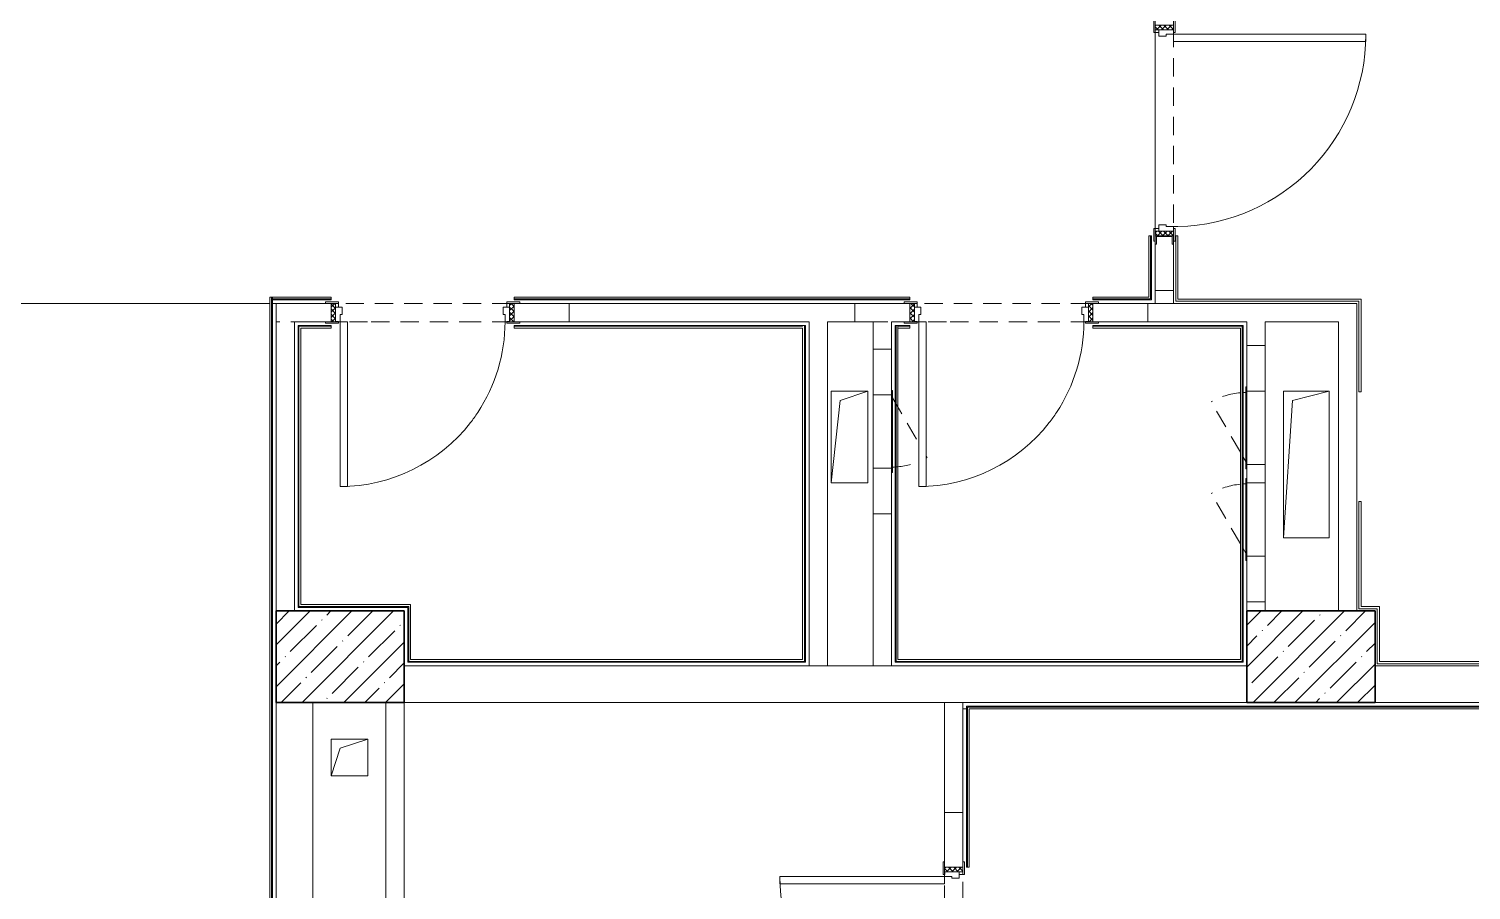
# Model space of a CAD drawing. Header units: millimetres. Extents: x 5993 to 95364, y 94667 to 143522.
# Drawn here: x 48022 to 48663, y 120338 to 120721 of the extents above; entities that cross this region are included whole.
import ezdxf

# ---------------------------------------------------------------- set-up
doc = ezdxf.new("R2010")
doc.units = ezdxf.units.MM
doc.linetypes.add('200_ШТРИХ_ш1п0_6_', pattern=[160, 100, -60])
for name, color, linetype, lineweight in [('0-2', 7, 'Continuous', 9), ('Двери', 7, 'Continuous', 9), ('Каркас_Импост', 7, 'Continuous', 13), ('Каркас_Импост-1', 7, 'Continuous', 9), ('Несущие колонны', 7, 'Continuous', 9), ('Несущие колонны-1', 7, 'Continuous', 35), ('Обобщенные модели', 7, 'Continuous', 9), ('Общие ребра', 7, 'Continuous', 9), ('Окна', 7, 'Continuous', 9), ('Открывание в плане-2', 7, '200_ШТРИХ_ш1п0_6_', 9), ('Открывание-1', 7, 'Continuous', 9), ('Панель', 7, 'Continuous', 13), ('Перекрытия', 7, 'Continuous', 9), ('Перемычка_Пунктирные линии-1', 7, '200_ШТРИХ_ш1п0_6_', 9), ('Стены', 7, 'Continuous', 9), ('Стены-1', 7, 'Continuous', 13)]:
    doc.layers.add(name, color=color, linetype=linetype, lineweight=lineweight)
pattern_1 = [(135, (1801.41, 114.685), (-14.14214, -14.14214), []), (225, (1801.41, 114.685), (14.14214, -14.14214), [])]
pattern_2 = [(45, (-321.384, 114.685), (-14.1421, 14.1421), []), (135, (-321.384, 114.685), (-14.1421, -14.1421), [])]

# ---------------------------------------------------------------- blocks, each defined once
blk = doc.blocks.new('Дверь_СКБ_1Ст_Внутренняя_ШЕР - СОШ_Д-6_Дв_1000x2100h_С_У медблока-27781114-АИ2_01_План напольных покрытий и плинтусов 1го этажа _Часть 1_')
at = {"layer": 'Двери'}
h = blk.add_hatch(dxfattribs=at)
h.set_pattern_fill('FP_64', color=256, style=0, pattern_type=2)
h.set_pattern_definition(pattern_1)
h.paths.add_polyline_path([(512.5, 50), (487.5, 50), (487.5, -50), (512.5, -50)], flags=0)
at = {"layer": 'Каркас_Импост-1'}
h = blk.add_hatch(dxfattribs=at)
h.set_pattern_fill('FP_65', color=256, style=0, pattern_type=2)
h.set_pattern_definition(pattern_2)
h.paths.add_polyline_path([(-462.5, 50), (-487.5, 50), (-487.5, -50), (-462.5, -50)], flags=0)
at = {"layer": 'Каркас_Импост'}
for p, q in [((-447.5, 58), (-517.5, 58)), ((-517.5, 58), (-517.5, 50)), ((-517.5, 50), (-447.5, 50)), ((-462.5, 50), (-487.5, 50)), ((-487.5, 50), (-487.5, -50)), ((-437.5, 50), (-462.5, 50)), ((-462.5, 50), (-462.5, -30)), ((-462.5, -50), (-462.5, 50)), ((-447.5, 50), (-462.5, 50)), ((-462.5, 50), (-462.5, 49)), ((-462.5, 49), (-447.5, 49)), ((-447.5, 50), (-447.5, 58)), ((-447.5, 49), (-447.5, 50)), ((-437.5, 10), (-437.5, 50)), ((-427.5, 10), (-437.5, 10)), ((-427.5, -30), (-427.5, 10)), ((462.5, 10), (452.5, 10)), ((452.5, 10), (452.5, -30)), ((462.5, 50), (462.5, 10)), ((487.5, 50), (462.5, 50)), ((542.5, 58), (472.5, 58)), ((472.5, 58), (472.5, 50)), ((487.5, 50), (472.5, 50)), ((472.5, 50), (472.5, 49)), ((472.5, 50), (542.5, 50)), ((472.5, 49), (487.5, 49)), ((487.5, -30), (487.5, 50)), ((512.5, 50), (487.5, 50)), ((487.5, 50), (487.5, -50)), ((487.5, 49), (487.5, 50)), ((512.5, -50), (512.5, 50)), ((542.5, 50), (542.5, 58)), ((-447.5, -50), (-517.5, -50)), ((-517.5, -50), (-517.5, -58)), ((-517.5, -58), (-447.5, -58)), ((-487.5, -50), (-462.5, -50)), ((-462.5, -30), (-427.5, -30)), ((-447.5, -30), (-462.5, -30)), ((-462.5, -30), (-462.5, -50)), ((-462.5, -50), (-447.5, -50)), ((-447.5, -50), (-447.5, -30)), ((-447.5, -58), (-447.5, -50)), ((452.5, -30), (487.5, -30)), ((487.5, -30), (472.5, -30)), ((472.5, -30), (472.5, -50)), ((472.5, -50), (487.5, -50)), ((542.5, -50), (472.5, -50)), ((472.5, -50), (472.5, -58)), ((472.5, -58), (542.5, -58)), ((487.5, -50), (487.5, -30)), ((487.5, -50), (512.5, -50)), ((542.5, -58), (542.5, -50))]:
    blk.add_line(p, q, dxfattribs=at)
at = {"layer": 'Открывание-1'}
for start, end in [(90, 142.22479), (142.22479, 146.51485), (146.51485, 180)]:
    blk.add_arc((462.5, 50), 900, start, end, dxfattribs=at)
at = {"layer": 'Панель'}
for p, q in [((462.5, 950), (422.5, 950)), ((422.5, 950), (422.5, 50)), ((462.5, 50), (462.5, 950)), ((422.5, 50), (462.5, 50))]:
    blk.add_line(p, q, dxfattribs=at)
blk = doc.blocks.new('Дверь_СКБ_1Ст_Внутренняя_ШЕР - СОШ_Д-7_Дв_1000x2100h_Помещение для приготовления дезинфицирующих растворов и хранения уборочного инвентаря-27781057-АИ2_01_План напольных покрытий и плинтусов 1го этажа _Часть 1_')
at = {"layer": 'Двери'}
h = blk.add_hatch(dxfattribs=at)
h.set_pattern_fill('FP_64', color=256, style=0, pattern_type=2)
h.set_pattern_definition(pattern_1)
h.paths.add_polyline_path([(512.5, 50), (487.5, 50), (487.5, -50), (512.5, -50)], flags=0)
at = {"layer": 'Каркас_Импост-1'}
h = blk.add_hatch(dxfattribs=at)
h.set_pattern_fill('FP_65', color=256, style=0, pattern_type=2)
h.set_pattern_definition(pattern_2)
h.paths.add_polyline_path([(-462.5, 50), (-487.5, 50), (-487.5, -50), (-462.5, -50)], flags=0)
at = {"layer": 'Каркас_Импост'}
for p, q in [((-447.5, 58), (-517.5, 58)), ((-517.5, 58), (-517.5, 50)), ((-517.5, 50), (-447.5, 50)), ((-462.5, 50), (-487.5, 50)), ((-487.5, 50), (-487.5, -50)), ((-437.5, 50), (-462.5, 50)), ((-462.5, 50), (-462.5, -30)), ((-462.5, -50), (-462.5, 50)), ((-447.5, 50), (-462.5, 50)), ((-462.5, 50), (-462.5, 49)), ((-462.5, 49), (-447.5, 49)), ((-447.5, 50), (-447.5, 58)), ((-447.5, 49), (-447.5, 50)), ((-437.5, 10), (-437.5, 50)), ((-427.5, 10), (-437.5, 10)), ((-427.5, -30), (-427.5, 10)), ((462.5, 10), (452.5, 10)), ((452.5, 10), (452.5, -30)), ((462.5, 50), (462.5, 10)), ((487.5, 50), (462.5, 50)), ((542.5, 58), (472.5, 58)), ((472.5, 58), (472.5, 50)), ((487.5, 50), (472.5, 50)), ((472.5, 50), (472.5, 49)), ((472.5, 50), (542.5, 50)), ((472.5, 49), (487.5, 49)), ((487.5, -30), (487.5, 50)), ((512.5, 50), (487.5, 50)), ((487.5, 50), (487.5, -50)), ((487.5, 49), (487.5, 50)), ((512.5, -50), (512.5, 50)), ((542.5, 50), (542.5, 58)), ((-447.5, -50), (-517.5, -50)), ((-517.5, -50), (-517.5, -58)), ((-517.5, -58), (-447.5, -58)), ((-487.5, -50), (-462.5, -50)), ((-462.5, -30), (-427.5, -30)), ((-447.5, -30), (-462.5, -30)), ((-462.5, -30), (-462.5, -50)), ((-462.5, -50), (-447.5, -50)), ((-447.5, -50), (-447.5, -30)), ((-447.5, -58), (-447.5, -50)), ((452.5, -30), (487.5, -30)), ((487.5, -30), (472.5, -30)), ((472.5, -30), (472.5, -50)), ((472.5, -50), (487.5, -50)), ((542.5, -50), (472.5, -50)), ((472.5, -50), (472.5, -58)), ((472.5, -58), (542.5, -58)), ((487.5, -50), (487.5, -30)), ((487.5, -50), (512.5, -50)), ((542.5, -58), (542.5, -50))]:
    blk.add_line(p, q, dxfattribs=at)
at = {"layer": 'Открывание-1'}
for start, end in [(90, 142.22479), (142.22479, 146.51485), (146.51485, 180)]:
    blk.add_arc((462.5, 50), 900, start, end, dxfattribs=at)
at = {"layer": 'Панель'}
for p, q in [((462.5, 950), (422.5, 950)), ((422.5, 950), (422.5, 50)), ((462.5, 50), (462.5, 950)), ((422.5, 50), (462.5, 50))]:
    blk.add_line(p, q, dxfattribs=at)
blk = doc.blocks.new('Дверь_СКБ_1Ст_Внутренняя_ШЕР - СОШ_Д-8_Дв_1000x2100h_ПУИ_  Комната персонала-27782220-АИ2_01_План напольных покрытий и плинтусов 1го этажа _Часть 1_')
at = {"layer": 'Двери'}
h = blk.add_hatch(dxfattribs=at)
h.set_pattern_fill('FP_64', color=256, style=0, pattern_type=2)
h.set_pattern_definition(pattern_1)
h.paths.add_polyline_path([(487.5, -50), (512.5, -50), (512.5, 50), (487.5, 50)], flags=0)
at = {"layer": 'Каркас_Импост-1'}
h = blk.add_hatch(dxfattribs=at)
h.set_pattern_fill('FP_65', color=256, style=0, pattern_type=2)
h.set_pattern_definition(pattern_2)
h.paths.add_polyline_path([(-487.5, -50), (-462.5, -50), (-462.5, 50), (-487.5, 50)], flags=0)
at = {"layer": 'Каркас_Импост'}
for p, q in [((-447.5, 58), (-517.5, 58)), ((-517.5, 58), (-517.5, 50)), ((-517.5, 50), (-447.5, 50)), ((-462.5, 50), (-487.5, 50)), ((-487.5, 50), (-487.5, -50)), ((-437.5, 50), (-462.5, 50)), ((-462.5, 50), (-462.5, -30)), ((-462.5, -50), (-462.5, 50)), ((-447.5, 50), (-462.5, 50)), ((-462.5, 50), (-462.5, 49)), ((-462.5, 49), (-447.5, 49)), ((-447.5, 50), (-447.5, 58)), ((-447.5, 49), (-447.5, 50)), ((-437.5, 10), (-437.5, 50)), ((-427.5, 10), (-437.5, 10)), ((-427.5, -30), (-427.5, 10)), ((462.5, 10), (452.5, 10)), ((452.5, 10), (452.5, -30)), ((462.5, 50), (462.5, 10)), ((487.5, 50), (462.5, 50)), ((542.5, 58), (472.5, 58)), ((472.5, 58), (472.5, 50)), ((487.5, 50), (472.5, 50)), ((472.5, 50), (472.5, 49)), ((472.5, 50), (542.5, 50)), ((472.5, 49), (487.5, 49)), ((487.5, -30), (487.5, 50)), ((512.5, 50), (487.5, 50)), ((487.5, 50), (487.5, -50)), ((487.5, 49), (487.5, 50)), ((512.5, -50), (512.5, 50)), ((542.5, 50), (542.5, 58)), ((-447.5, -50), (-517.5, -50)), ((-517.5, -50), (-517.5, -58)), ((-517.5, -58), (-447.5, -58)), ((-487.5, -50), (-462.5, -50)), ((-462.5, -30), (-427.5, -30)), ((-447.5, -30), (-462.5, -30)), ((-462.5, -30), (-462.5, -50)), ((-462.5, -50), (-447.5, -50)), ((-447.5, -50), (-447.5, -30)), ((-447.5, -58), (-447.5, -50)), ((452.5, -30), (487.5, -30)), ((487.5, -30), (472.5, -30)), ((472.5, -30), (472.5, -50)), ((472.5, -50), (487.5, -50)), ((542.5, -50), (472.5, -50)), ((472.5, -50), (472.5, -58)), ((472.5, -58), (542.5, -58)), ((487.5, -50), (487.5, -30)), ((487.5, -50), (512.5, -50)), ((542.5, -58), (542.5, -50))]:
    blk.add_line(p, q, dxfattribs=at)
at = {"layer": 'Открывание-1'}
for start, end in [(90, 142.22479), (142.22479, 146.51485), (146.51485, 180)]:
    blk.add_arc((462.5, 50), 900, start, end, dxfattribs=at)
at = {"layer": 'Панель'}
for p, q in [((462.5, 950), (422.5, 950)), ((422.5, 950), (422.5, 50)), ((462.5, 50), (462.5, 950)), ((422.5, 50), (462.5, 50))]:
    blk.add_line(p, q, dxfattribs=at)
blk = doc.blocks.new('BSC_Колонна _Прямоугольная - 500х700-V151-АИ2_01_План напольных покрытий и плинтусов 1го этажа _Часть 1_')
at = {"layer": 'Несущие колонны'}
h = blk.add_hatch(dxfattribs=at)
h.set_pattern_fill('FP_189', color=256, style=0, pattern_type=2)
h.set_pattern_definition([(315, (-79750, 80200), (114.04925, 114.04925), []), (315, (-79750, 80085.95), (114.04925, 114.04925), [201.613, -40.323, 3.353, -36.97])])
h.paths.add_polyline_path([(-250, 350), (-250, -350), (250, -350), (250, 350), (-58, 350)], flags=0)
at = {"layer": 'Несущие колонны-1'}
for p, q in [((-58, 350), (-250, 350)), ((-250, 350), (-250, -350)), ((250, 350), (-58, 350)), ((250, -350), (250, 350)), ((-250, -350), (250, -350))]:
    blk.add_line(p, q, dxfattribs=at)
blk = doc.blocks.new('BSC_Колонна _Прямоугольная - 500х700-V152-АИ2_01_План напольных покрытий и плинтусов 1го этажа _Часть 1_')
at = {"layer": 'Несущие колонны'}
h = blk.add_hatch(dxfattribs=at)
h.set_pattern_fill('FP_190', color=256, style=0, pattern_type=2)
h.set_pattern_definition([(315, (-79750, 85500), (114.04925, 114.04925), []), (315, (-79750, 85385.95), (114.04925, 114.04925), [201.613, -40.323, 3.353, -36.97])])
h.paths.add_polyline_path([(-250, 350), (-250, -350), (250, -350), (250, 350)], flags=0)
at = {"layer": 'Несущие колонны-1'}
for p, q in [((250, 350), (-250, 350)), ((-250, 350), (-250, -350)), ((250, -350), (250, 350)), ((-250, -350), (250, -350))]:
    blk.add_line(p, q, dxfattribs=at)
blk = doc.blocks.new('Дверь_СКБ_1Ст_Внутренняя_ШЕР - СОШ_Д-23_Дв_1150x2100h_ Кабинет врача_ Процедурный кабинет_ Прививочный кабинет-V162-АИ2_01_План напольных покрытий и плинтусов 1го этажа _Часть 1_')
at = {"layer": 'Двери'}
h = blk.add_hatch(dxfattribs=at)
h.set_pattern_fill('FP_60', color=256, style=0, pattern_type=2)
h.set_pattern_definition([(135, (1726.41, 114.685), (-14.14214, -14.14214), []), (225, (1726.41, 114.685), (14.14214, -14.14214), [])])
h.paths.add_polyline_path([(587.5, -50), (587.5, 50), (562.5, 50), (562.5, -50)], flags=0)
at = {"layer": 'Каркас_Импост-1'}
h = blk.add_hatch(dxfattribs=at)
h.set_pattern_fill('FP_61', color=256, style=0, pattern_type=2)
h.set_pattern_definition([(45, (-396.384, 114.685), (-14.1421, 14.1421), []), (135, (-396.384, 114.685), (-14.1421, -14.1421), [])])
h.paths.add_polyline_path([(-537.5, 50), (-562.5, 50), (-562.5, -50), (-537.5, -50)], flags=0)
at = {"layer": 'Каркас_Импост'}
for p, q in [((-522.5, 58), (-592.5, 58)), ((-592.5, 58), (-592.5, 50)), ((-592.5, 50), (-522.5, 50)), ((-537.5, 50), (-562.5, 50)), ((-562.5, 50), (-562.5, -50)), ((-512.5, 50), (-537.5, 50)), ((-537.5, 50), (-537.5, -30)), ((-537.5, -50), (-537.5, 50)), ((-522.5, 50), (-537.5, 50)), ((-537.5, 50), (-537.5, 49)), ((-537.5, 49), (-522.5, 49)), ((-522.5, 50), (-522.5, 58)), ((-522.5, 49), (-522.5, 50)), ((-512.5, 10), (-512.5, 50)), ((-502.5, 10), (-512.5, 10)), ((-502.5, -30), (-502.5, 10)), ((537.5, 10), (527.5, 10)), ((527.5, 10), (527.5, -30)), ((537.5, 50), (537.5, 10)), ((562.5, 50), (537.5, 50)), ((617.5, 58), (547.5, 58)), ((547.5, 58), (547.5, 50)), ((562.5, 50), (547.5, 50)), ((547.5, 50), (547.5, 49)), ((547.5, 50), (617.5, 50)), ((547.5, 49), (562.5, 49)), ((562.5, -30), (562.5, 50)), ((587.5, 50), (562.5, 50)), ((562.5, 50), (562.5, -50)), ((562.5, 49), (562.5, 50)), ((587.5, -50), (587.5, 50)), ((617.5, 50), (617.5, 58)), ((-522.5, -50), (-592.5, -50)), ((-592.5, -50), (-592.5, -58)), ((-592.5, -58), (-522.5, -58)), ((-562.5, -50), (-537.5, -50)), ((-537.5, -30), (-502.5, -30)), ((-522.5, -30), (-537.5, -30)), ((-537.5, -30), (-537.5, -50)), ((-537.5, -50), (-522.5, -50)), ((-522.5, -50), (-522.5, -30)), ((-522.5, -58), (-522.5, -50)), ((527.5, -30), (562.5, -30)), ((562.5, -30), (547.5, -30)), ((547.5, -30), (547.5, -50)), ((547.5, -50), (562.5, -50)), ((617.5, -50), (547.5, -50)), ((547.5, -50), (547.5, -58)), ((547.5, -58), (617.5, -58)), ((562.5, -50), (562.5, -30)), ((562.5, -50), (587.5, -50)), ((617.5, -58), (617.5, -50))]:
    blk.add_line(p, q, dxfattribs=at)
at = {"layer": 'Открывание-1'}
for start, end in [(1.31337, 90), (360, 1.31337)]:
    blk.add_arc((-512.5, 50), 1050, start, end, dxfattribs=at)
at = {"layer": 'Панель'}
for p, q in [((-512.5, 1100), (-512.5, 74)), ((-472.5, 1100), (-512.5, 1100)), ((-472.5, 74), (-472.5, 1100)), ((-512.5, 74), (-512.5, 50)), ((-512.5, 50), (-472.5, 50)), ((-472.5, 50), (-472.5, 74))]:
    blk.add_line(p, q, dxfattribs=at)
blk = doc.blocks.new('АР_Перемычка - АР_Перемычка-27781087-АИ2_01_План напольных покрытий и плинтусов 1го этажа _Часть 1_')
at = {"layer": 'Обобщенные модели'}
blk.add_line((-300, -50), (-299, -50), dxfattribs=at)
at = {"layer": 'Перемычка_Пунктирные линии-1'}
for p, q in [((-300, 50), (200, 50)), ((-300, -50), (-300, 50)), ((200, 50), (800, 50)), ((800, 50), (1300, 50)), ((1300, 50), (1300, -50)), ((-300, -50), (1300, -50))]:
    blk.add_line(p, q, dxfattribs=at)
blk = doc.blocks.new('АР_Перемычка - АР_Перемычка-V190-АИ2_01_План напольных покрытий и плинтусов 1го этажа _Часть 1_')
at = {"layer": 'Обобщенные модели'}
blk.add_line((-300, -50), (-299, -50), dxfattribs=at)
at = {"layer": 'Перемычка_Пунктирные линии-1'}
for p, q in [((-300, 50), (1450, 50)), ((-300, -50), (-300, 50)), ((1450, 50), (1450, -50)), ((-300, -50), (1450, -50))]:
    blk.add_line(p, q, dxfattribs=at)
blk = doc.blocks.new('154_Стойка_СКБ_Швеллер - СМ-2230_100-28215779-АИ2_01_План напольных покрытий и плинтусов 1го этажа _Часть 1_')
at = {"layer": 'Обобщенные модели'}
for p, q in [((129.5, 42.4), (171, 42.4)), ((129.5, -42.4), (129.5, 42.4)), ((171, 50), (155, 50)), ((171, 42.4), (171, 50)), ((171, -42.4), (129.5, -42.4)), ((155, -50), (171, -50)), ((171, -50), (171, -42.4))]:
    blk.add_line(p, q, dxfattribs=at)
blk = doc.blocks.new('AR_Отверстие Ниша - Лючок-32402270-АИ2_01_План напольных покрытий и плинтусов 1го этажа _Часть 1_')
at = {"layer": 'Окна'}
for p, q in [((200, 50), (-200, 50)), ((-200, 50), (-200, -50)), ((200, -50), (200, 50)), ((-200, -50), (200, -50))]:
    blk.add_line(p, q, dxfattribs=at)
blk = doc.blocks.new('Л_Общий_Лючок - Лючок-29684370-АИ2_01_План напольных покрытий и плинтусов 1го этажа _Часть 1_')
at = {"layer": 'Окна'}
for p, q in [((424, 6), (-24, 6)), ((-24, 6), (-24, 0)), ((-24, 0), (0, 0)), ((400, 0), (424, 0)), ((424, 6), (424, 0))]:
    blk.add_line(p, q, dxfattribs=at)
at = {"layer": 'Открывание в плане-2'}
for p, q in [((66.6, 35), (342, 194)), ((16.4, 6), (40.6, 20))]:
    blk.add_line(p, q, dxfattribs=at)
for start, end in [(5.19477, 30), (0.89053, 2.96844)]:
    blk.add_arc((6, 0), 388, start, end, dxfattribs=at)
blk = doc.blocks.new('AR_Отверстие Ниша - Лючок-32402300-АИ2_01_План напольных покрытий и плинтусов 1го этажа _Часть 1_')
at = {"layer": 'Окна'}
for p, q in [((200, 50), (-200, 50)), ((-200, 50), (-200, -50)), ((200, -50), (200, 50)), ((-200, -50), (200, -50))]:
    blk.add_line(p, q, dxfattribs=at)
blk = doc.blocks.new('AR_Отверстие Ниша - Лючок-32401815-АИ2_01_План напольных покрытий и плинтусов 1го этажа _Часть 1_')
at = {"layer": 'Окна'}
for p, q in [((-200, 50), (200, 50)), ((-200, -50), (-200, 50)), ((200, 50), (200, -50)), ((200, -50), (-200, -50))]:
    blk.add_line(p, q, dxfattribs=at)
blk = doc.blocks.new('Л_Общий_Лючок - Лючок-V210-АИ2_01_План напольных покрытий и плинтусов 1го этажа _Часть 1_')
at = {"layer": 'Окна'}
for p, q in [((-24, 0), (-24, -6)), ((0, 0), (-24, 0)), ((424, 0), (400, 0)), ((424, 0), (424, -6)), ((-24, -6), (424, -6))]:
    blk.add_line(p, q, dxfattribs=at)
at = {"layer": 'Открывание в плане-2'}
for p, q in [((383.6, -6), (134.2, -150)), ((64.9, -190), (58, -194))]:
    blk.add_line(p, q, dxfattribs=at)
for start, end in [(180.89053, 202.82174), (209.34743, 210)]:
    blk.add_arc((394, 0), 388, start, end, dxfattribs=at)
blk = doc.blocks.new('АР_Перемычка1 - АР_Перемычка 2-29722940-АИ2_01_План напольных покрытий и плинтусов 1го этажа _Часть 1_')
at = {"layer": 'Перемычка_Пунктирные линии-1'}
for p, q in [((-250, 50), (0, 50)), ((-250, 50), (-250, -50)), ((400, 50), (650, 50)), ((650, -50), (650, 50)), ((-250, -50), (0, -50)), ((400, -50), (650, -50))]:
    blk.add_line(p, q, dxfattribs=at)
blk = doc.blocks.new('АР_Перемычка1 - АР_Перемычка 2-29765088-АИ2_01_План напольных покрытий и плинтусов 1го этажа _Часть 1_')
at = {"layer": 'Перемычка_Пунктирные линии-1'}
for p, q in [((-250, 50), (0, 50)), ((-250, -50), (-250, 50)), ((400, 50), (500, 50)), ((900, 50), (1150, 50)), ((1150, 50), (1150, -50)), ((-250, -50), (0, -50)), ((400, -50), (500, -50)), ((900, -50), (1150, -50))]:
    blk.add_line(p, q, dxfattribs=at)
blk = doc.blocks.new('AR_Отверстие прямоугольное _в плите_ - AR_Отверстие прямоугольное _в плите_-V223-АИ2_01_План напольных покрытий и плинтусов 1го этажа _Часть 1_')
at = {"layer": 'Обобщенные модели'}
for p, q in [((100, 250), (-100, 250)), ((-100, 250), (-100, -250)), ((-50, 200), (100, 250)), ((100, -250), (100, 250)), ((-100, -250), (-50, 200)), ((-100, -250), (100, -250))]:
    blk.add_line(p, q, dxfattribs=at)
blk = doc.blocks.new('AR_Отверстие прямоугольное _в плите_ - AR_Отверстие прямоугольное _в плите_-30459798-АИ2_01_План напольных покрытий и плинтусов 1го этажа _Часть 1_')
at = {"layer": 'Обобщенные модели'}
for p, q in [((125, 400), (-125, 400)), ((-125, 400), (-125, -400)), ((-75, 350), (125, 400)), ((125, -400), (125, 400)), ((-125, -400), (-75, 350)), ((-125, -400), (125, -400))]:
    blk.add_line(p, q, dxfattribs=at)
blk = doc.blocks.new('AR_Отверстие прямоугольное _в плите_ - AR_Отверстие прямоугольное _в плите_-30458127-АИ2_01_План напольных покрытий и плинтусов 1го этажа _Часть 1_')
at = {"layer": 'Обобщенные модели'}
for p, q in [((100, 100), (-100, 100)), ((-100, 100), (-100, -100)), ((-50, 50), (100, 100)), ((100, -100), (100, 100)), ((-100, -100), (-50, 50)), ((-100, -100), (100, -100))]:
    blk.add_line(p, q, dxfattribs=at)

msp = doc.modelspace()

# ---------------------------------------------------------------- linework, layer by layer
at = {"layer": 'Общие ребра'}
for p, q in [((48520.76, 120600.79), (48520.76, 120628.87)), ((48130.07, 120599.73), (48130.07, 120601.61)), ((48130.07, 120436.94), (48130.07, 120599.73)), ((48130.47, 120600.79), (48156.52, 120600.79)), ((48237.91, 120600.79), (48413.73, 120600.79)), ((48495.12, 120600.79), (48519.95, 120600.79)), ((48520.76, 120600.79), (48519.95, 120600.79)), ((48522.8, 120598.76), (48530.94, 120598.76)), ((48142.25, 120464.83), (48142.25, 120588.58)), ((48142.25, 120588.58), (48143.06, 120588.58)), ((48143.06, 120588.58), (48156.52, 120588.58)), ((48237.91, 120588.58), (48366.11, 120588.58)), ((48366.11, 120588.58), (48366.11, 120588.99)), ((48366.93, 120588.99), (48366.93, 120440.41)), ((48407.62, 120440.41), (48407.62, 120588.99)), ((48408.44, 120588.58), (48413.73, 120588.58)), ((48495.12, 120588.58), (48532.89, 120588.58)), ((48532.89, 120588.58), (48560.65, 120588.58)), ((48560.65, 120588.58), (48561.46, 120588.58)), ((48561.46, 120588.58), (48561.46, 120582.15)), ((48561.46, 120582.15), (48561.46, 120440.41)), ((48142.25, 120464.02), (48142.25, 120464.83)), ((48191.08, 120464.02), (48142.25, 120464.02)), ((48191.08, 120464.02), (48191.08, 120463.61)), ((48191.08, 120439.6), (48191.08, 120463.61)), ((48130.07, 119808.41), (48130.07, 120436.94)), ((48191.9, 120439.6), (48191.08, 120439.6)), ((48366.93, 120439.6), (48191.9, 120439.6)), ((48366.93, 120440.41), (48366.93, 120439.6)), ((48407.62, 120439.6), (48407.62, 120440.41)), ((48561.46, 120439.6), (48407.62, 120439.6)), ((48561.46, 120440.41), (48561.46, 120439.6)), ((48437.33, 120421.32), (48429.19, 120421.32)), ((48439.37, 120419.28), (49269.2, 120419.28)), ((48439.37, 120418.47), (48439.37, 120419.28)), ((48439.37, 120348.06), (48439.37, 120418.47))]:
    msp.add_line(p, q, dxfattribs=at)
at = {"layer": 'Перекрытия'}
for p, q in [((48522.8, 120719.22), (48522.8, 120632.13)), ((48129.25, 120598.76), (47927.39, 120598.76)), ((48130.47, 120598.76), (48132.1, 120598.76)), ((48438.96, 120418.47), (48437.33, 120418.47))]:
    msp.add_line(p, q, dxfattribs=at)
at = {"layer": 'Стены'}
for p, q in [((48531.92, 120599.73), (48531.92, 120628.84)), ((48532.89, 120628.84), (48531.92, 120628.84)), ((48532.89, 120628.84), (48532.89, 120600.71)), ((48613.31, 120599.73), (48531.92, 120599.73)), ((48532.89, 120600.71), (48614.29, 120600.71)), ((48613.31, 120559.52), (48613.31, 120599.73)), ((48614.29, 120600.71), (48614.29, 120559.52)), ((48614.29, 120559.52), (48613.31, 120559.52)), ((48613.31, 120462.99), (48613.31, 120510.69)), ((48614.29, 120510.69), (48613.31, 120510.69)), ((48614.29, 120510.69), (48614.29, 120463.97)), ((48621.45, 120462.99), (48613.31, 120462.99)), ((48614.29, 120463.97), (48622.43, 120463.97)), ((48621.45, 120438.57), (48621.45, 120462.99)), ((48622.43, 120463.97), (48622.43, 120439.55)), ((48831.13, 120438.57), (48621.45, 120438.57)), ((48622.43, 120439.55), (48830.15, 120439.55))]:
    msp.add_line(p, q, dxfattribs=at)
at = {"layer": 'Стены-1'}
for p, q in [((48519.95, 120628.87), (48519.95, 120601.61)), ((48521.17, 120628.87), (48519.95, 120628.87)), ((48521.17, 120600.39), (48521.17, 120628.87)), ((48522.8, 120625.13), (48522.8, 120598.76)), ((48530.94, 120598.76), (48530.94, 120625.13)), ((48129.25, 120601.61), (48129.25, 120599.73)), ((48130.47, 120601.61), (48129.25, 120601.61)), ((48129.25, 120599.73), (48129.25, 120436.94)), ((48156.52, 120601.61), (48130.47, 120601.61)), ((48130.47, 120601.61), (48130.47, 120600.39)), ((48130.47, 120599.73), (48130.47, 120601.61)), ((48130.47, 120600.39), (48156.52, 120600.39)), ((48130.47, 120436.94), (48130.47, 120599.73)), ((48154.08, 120598.76), (48132.1, 120598.76)), ((48132.1, 120598.76), (48132.1, 120590.62)), ((48156.52, 120600.39), (48156.52, 120601.61)), ((48413.73, 120601.61), (48237.91, 120601.61)), ((48237.91, 120601.61), (48237.91, 120600.39)), ((48237.91, 120600.39), (48413.73, 120600.39)), ((48411.29, 120598.76), (48240.36, 120598.76)), ((48413.73, 120600.39), (48413.73, 120601.61)), ((48519.95, 120601.61), (48495.12, 120601.61)), ((48495.12, 120601.61), (48495.12, 120600.39)), ((48495.12, 120600.39), (48519.95, 120600.39)), ((48522.8, 120598.76), (48497.57, 120598.76)), ((48519.95, 120600.39), (48520.76, 120600.39)), ((48520.76, 120600.39), (48521.17, 120600.39)), ((48532.89, 120598.76), (48530.94, 120598.76)), ((48612.33, 120598.76), (48532.89, 120598.76)), ((48612.33, 120590.62), (48612.33, 120598.76)), ((48132.1, 120590.62), (48132.1, 120462.01)), ((48140.24, 120462.01), (48140.24, 120590.62)), ((48140.24, 120590.62), (48154.08, 120590.62)), ((48240.36, 120590.62), (48368.96, 120590.62)), ((48368.96, 120590.62), (48368.96, 120437.59)), ((48377.1, 120590.62), (48397.45, 120590.62)), ((48377.1, 120437.59), (48377.1, 120590.62)), ((48397.45, 120590.62), (48397.45, 120558.06)), ((48405.59, 120590.62), (48411.29, 120590.62)), ((48405.59, 120560.01), (48405.59, 120590.62)), ((48497.57, 120590.62), (48532.89, 120590.62)), ((48532.89, 120590.62), (48563.5, 120590.62)), ((48563.5, 120590.62), (48563.5, 120582.15)), ((48571.64, 120590.62), (48604.19, 120590.62)), ((48571.64, 120582.15), (48571.64, 120590.62)), ((48604.19, 120590.62), (48604.19, 120582.15)), ((48612.33, 120582.15), (48612.33, 120590.62)), ((48141.84, 120588.99), (48141.84, 120464.83)), ((48142.25, 120588.99), (48141.84, 120588.99)), ((48143.06, 120588.99), (48142.25, 120588.99)), ((48156.52, 120588.99), (48143.06, 120588.99)), ((48143.06, 120464.83), (48143.06, 120587.77)), ((48143.06, 120587.77), (48156.52, 120587.77)), ((48156.52, 120587.77), (48156.52, 120588.99)), ((48366.11, 120588.99), (48237.91, 120588.99)), ((48237.91, 120588.99), (48237.91, 120587.77)), ((48237.91, 120587.77), (48366.11, 120587.77)), ((48367.33, 120588.99), (48366.11, 120588.99)), ((48366.11, 120587.77), (48366.11, 120440.41)), ((48367.33, 120440.41), (48367.33, 120588.99)), ((48407.22, 120588.99), (48407.22, 120440.41)), ((48408.44, 120588.99), (48407.22, 120588.99)), ((48408.44, 120440.41), (48408.44, 120588.99)), ((48413.73, 120588.99), (48408.44, 120588.99)), ((48408.44, 120588.99), (48408.44, 120587.77)), ((48408.44, 120587.77), (48413.73, 120587.77)), ((48413.73, 120587.77), (48413.73, 120588.99)), ((48532.89, 120588.99), (48495.12, 120588.99)), ((48495.12, 120588.99), (48495.12, 120587.77)), ((48495.12, 120587.77), (48532.89, 120587.77)), ((48560.65, 120588.99), (48532.89, 120588.99)), ((48532.89, 120587.77), (48560.65, 120587.77)), ((48561.46, 120588.99), (48560.65, 120588.99)), ((48560.65, 120587.77), (48560.65, 120582.15)), ((48561.87, 120588.99), (48561.46, 120588.99)), ((48561.87, 120582.15), (48561.87, 120588.99)), ((48560.65, 120582.15), (48560.65, 120440.41)), ((48561.87, 120440.41), (48561.87, 120582.15)), ((48563.5, 120582.15), (48563.5, 120561.64)), ((48571.64, 120559.69), (48571.64, 120582.15)), ((48604.19, 120582.15), (48604.19, 120462.01)), ((48612.33, 120462.01), (48612.33, 120582.15)), ((48397.45, 120525.5), (48397.45, 120437.59)), ((48571.64, 120518.99), (48571.64, 120527.13)), ((48405.59, 120437.59), (48405.59, 120523.55)), ((48563.5, 120525.18), (48563.5, 120520.94)), ((48563.5, 120484.48), (48563.5, 120462.01)), ((48571.64, 120462.01), (48571.64, 120486.43)), ((48141.84, 120464.83), (48141.84, 120464.02)), ((48141.84, 120464.02), (48141.84, 120463.61)), ((48141.84, 120463.61), (48190.68, 120463.61)), ((48191.9, 120464.83), (48143.06, 120464.83)), ((48190.68, 120463.61), (48190.68, 120439.19)), ((48191.9, 120464.02), (48191.9, 120464.83)), ((48191.9, 120463.61), (48191.9, 120464.02)), ((48191.9, 120440.41), (48191.9, 120463.61)), ((48129.25, 120436.94), (48129.25, 119808.41)), ((48130.47, 119808.41), (48130.47, 120436.94)), ((48563.5, 120437.59), (48189.08, 120437.59)), ((48190.68, 120439.19), (48191.08, 120439.19)), ((48191.08, 120439.19), (48191.9, 120439.19)), ((48366.11, 120440.41), (48191.9, 120440.41)), ((48191.9, 120439.19), (48367.33, 120439.19)), ((48367.33, 120439.6), (48367.33, 120440.41)), ((48367.33, 120439.19), (48367.33, 120439.6)), ((48368.96, 120437.59), (48377.1, 120437.59)), ((48397.45, 120437.59), (48405.59, 120437.59)), ((48407.22, 120440.41), (48407.22, 120439.6)), ((48407.22, 120439.6), (48407.22, 120439.19)), ((48407.22, 120439.19), (48561.87, 120439.19)), ((48560.65, 120440.41), (48408.44, 120440.41)), ((48561.87, 120439.6), (48561.87, 120440.41)), ((48561.87, 120439.19), (48561.87, 120439.6)), ((48832.1, 120437.59), (48620.47, 120437.59)), ((48132.1, 120421.32), (48132.1, 120270.73)), ((48148.38, 120270.73), (48148.38, 120421.32)), ((48180.94, 120421.32), (48180.94, 120270.73)), ((48189.08, 120421.32), (48429.19, 120421.32)), ((48189.08, 120270.73), (48189.08, 120421.32)), ((48429.19, 120421.32), (48429.19, 120350.5)), ((48437.33, 120421.32), (48563.5, 120421.32)), ((48437.33, 120350.5), (48437.33, 120421.32)), ((49269.2, 120419.69), (48438.96, 120419.69)), ((48438.96, 120419.69), (48438.96, 120419.28)), ((48438.96, 120419.28), (48438.96, 120418.47)), ((48438.96, 120418.47), (48438.96, 120348.06)), ((48440.18, 120418.47), (49269.2, 120418.47)), ((48440.18, 120348.06), (48440.18, 120418.47)), ((48620.47, 120421.32), (48832.1, 120421.32)), ((48438.96, 120348.06), (48440.18, 120348.06))]:
    msp.add_line(p, q, dxfattribs=at)

# ---------------------------------------------------------------- block references
at = {"layer": '0-2', "xscale": 0.08139549610658335, "yscale": 0.08139549610658335, "zscale": 0.08139549610658335}
for name, p, rotation in [('АР_Перемычка - АР_Перемычка-V190-АИ2_01_План напольных покрытий и плинтусов 1го этажа _Часть 1_', (48526.87, 120722.48), 270), ('Дверь_СКБ_1Ст_Внутренняя_ШЕР - СОШ_Д-23_Дв_1150x2100h_ Кабинет врача_ Процедурный кабинет_ Прививочный кабинет-V162-АИ2_01_План напольных покрытий и плинтусов 1го этажа _Часть 1_', (48526.87, 120676.69), 270), ('154_Стойка_СКБ_Швеллер - СМ-2230_100-28215779-АИ2_01_План напольных покрытий и плинтусов 1го этажа _Часть 1_', (48526.87, 120639.05), 270), ('АР_Перемычка - АР_Перемычка-27781087-АИ2_01_План напольных покрытий и плинтусов 1го этажа _Часть 1_', (48237.91, 120594.69), 180), ('Дверь_СКБ_1Ст_Внутренняя_ШЕР - СОШ_Д-7_Дв_1000x2100h_Помещение для приготовления дезинфицирующих растворов и хранения уборочного инвентаря-27781057-АИ2_01_План напольных покрытий и плинтусов 1го этажа _Часть 1_', (48198.23, 120594.69), 180), ('АР_Перемычка - АР_Перемычка-27781087-АИ2_01_План напольных покрытий и плинтусов 1го этажа _Часть 1_', (48495.12, 120594.69), 180), ('Дверь_СКБ_1Ст_Внутренняя_ШЕР - СОШ_Д-6_Дв_1000x2100h_С_У медблока-27781114-АИ2_01_План напольных покрытий и плинтусов 1го этажа _Часть 1_', (48455.44, 120594.69), 180), ('АР_Перемычка1 - АР_Перемычка 2-29722940-АИ2_01_План напольных покрытий и плинтусов 1го этажа _Часть 1_', (48401.52, 120558.06), 270), ('АР_Перемычка1 - АР_Перемычка 2-29765088-АИ2_01_План напольных покрытий и плинтусов 1го этажа _Часть 1_', (48567.57, 120559.69), 270), ('AR_Отверстие Ниша - Лючок-32401815-АИ2_01_План напольных покрытий и плинтусов 1го этажа _Часть 1_', (48401.52, 120541.78), 270), ('Л_Общий_Лючок - Лючок-V210-АИ2_01_План напольных покрытий и плинтусов 1го этажа _Часть 1_', (48405.59, 120525.5), 90.00000000000001), ('Л_Общий_Лючок - Лючок-29684370-АИ2_01_План напольных покрытий и плинтусов 1го этажа _Часть 1_', (48563.5, 120527.13), 90), ('AR_Отверстие Ниша - Лючок-32402270-АИ2_01_План напольных покрытий и плинтусов 1го этажа _Часть 1_', (48567.57, 120543.41), 270), ('Л_Общий_Лючок - Лючок-29684370-АИ2_01_План напольных покрытий и плинтусов 1го этажа _Часть 1_', (48563.5, 120486.43), 90), ('AR_Отверстие Ниша - Лючок-32402300-АИ2_01_План напольных покрытий и плинтусов 1го этажа _Часть 1_', (48567.57, 120502.71), 270), ('BSC_Колонна _Прямоугольная - 500х700-V151-АИ2_01_План напольных покрытий и плинтусов 1го этажа _Часть 1_', (48160.59, 120441.66), 89.9999999999999), ('BSC_Колонна _Прямоугольная - 500х700-V152-АИ2_01_План напольных покрытий и плинтусов 1го этажа _Часть 1_', (48591.99, 120441.66), 89.9999999999999), ('АР_Перемычка - АР_Перемычка-27781087-АИ2_01_План напольных покрытий и плинтусов 1го этажа _Часть 1_', (48433.26, 120266.66), 89.99999999999991), ('Дверь_СКБ_1Ст_Внутренняя_ШЕР - СОШ_Д-8_Дв_1000x2100h_ПУИ_  Комната персонала-27782220-АИ2_01_План напольных покрытий и плинтусов 1го этажа _Часть 1_', (48433.26, 120306.34), 89.99999999999991)]:
    msp.add_blockref(name, p, dxfattribs=dict(at, rotation=rotation))
for name, p in [('AR_Отверстие прямоугольное _в плите_ - AR_Отверстие прямоугольное _в плите_-V223-АИ2_01_План напольных покрытий и плинтусов 1го этажа _Часть 1_', (48386.87, 120539.34)), ('AR_Отверстие прямоугольное _в плите_ - AR_Отверстие прямоугольное _в плите_-30459798-АИ2_01_План напольных покрытий и плинтусов 1го этажа _Часть 1_', (48589.95, 120527.13)), ('AR_Отверстие прямоугольное _в плите_ - AR_Отверстие прямоугольное _в плите_-30458127-АИ2_01_План напольных покрытий и плинтусов 1го этажа _Часть 1_', (48164.66, 120396.9))]:
    msp.add_blockref(name, p, dxfattribs=at)

doc.saveas('drawing.dxf')
